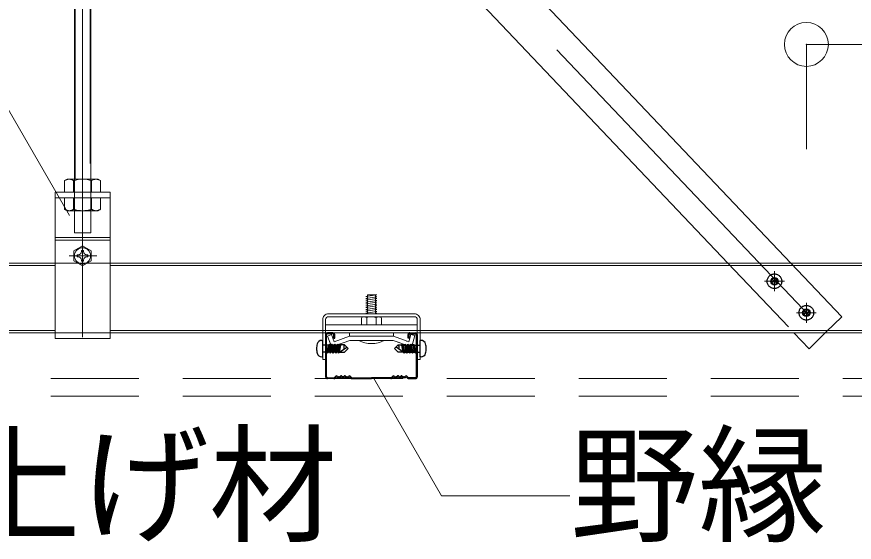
# Model space of a CAD drawing. Units: millimetres, scale not verified. Extents: x -7800 to 7800, y -5387 to 5300.
# Drawn here: x -6954.7 to -6497.8, y 574 to 860.7 of the extents above; entities that cross this region are included whole.
import ezdxf
from ezdxf.enums import TextEntityAlignment as Align

# ---------------------------------------------------------------- set-up
doc = ezdxf.new("R2010")
doc.units = ezdxf.units.MM
doc.header["$LTSCALE"] = 40
doc.header["$PDMODE"] = 32
doc.header["$PDSIZE"] = 24
for name, pattern in [('CHAIN1', [8, 5, -1, 1, -1]), ('DASHED1', [1.8, 1.2, -0.6]), ('DASHED2', [3, 2, -1]), ('DOUBLE_CHAIN2', [12.8, 9, -1, 0.6, -0.6, 0.6, -1])]:
    doc.linetypes.add(name, pattern=pattern)
for name, color, linetype, lineweight in [('7-0_中心線', 4, 'CHAIN1', 9), ('7-1_吊り材', 7, 'DASHED1', 18), ('7-2_野縁受け', 3, 'Continuous', 18), ('7-3_野縁', 2, 'Continuous', 25), ('7-4_ブレース・補強材', 4, 'Continuous', 9), ('7-5_寸法', 4, 'Continuous', 9), ('7-6_文字', 7, 'Continuous', 18), ('7-A_クリップ', 7, 'Continuous', 18), ('7-B_補強金具・金具・その他', 3, 'Continuous', 18), ('7-C_ビス・アンカーボルト・強調図形', 2, 'Continuous', 25), ('7-D_パネル', 4, 'Continuous', 9)]:
    doc.layers.add(name, color=color, linetype=linetype, lineweight=lineweight)
doc.styles.add('ＭＳ ゴシック', font='')
doc.styles.get('ＭＳ ゴシック').set_extended_font_data('MS Gothic')

msp = doc.modelspace()

# ---------------------------------------------------------------- linework, layer by layer
at = {"layer": '7-0_中心線'}
for p, q in [((-6918.73, 1205.88), (-6918.73, 682.8)), ((-6880.23, 1074.86), (-6513.47, 688.27)), ((-6926.02, 730.27), (-6910.91, 730.27)), ((-6541.29, 721.84), (-6541.29, 710.95)), ((-6546.73, 716.4), (-6535.84, 716.4)), ((-6523.9, 704.64), (-6523.9, 693.76)), ((-6529.35, 699.2), (-6518.46, 699.2))]:
    msp.add_line(p, q, dxfattribs=at)
at = {"layer": '7-1_吊り材', "linetype": 'DOUBLE_CHAIN2'}
for p, q in [((-6914.68, 1140.74), (-6914.68, 772.07)), ((-6922.78, 1113.62), (-6922.78, 772.07))]:
    msp.add_line(p, q, dxfattribs=at)
at = {"layer": '7-1_吊り材', "linetype": 'Continuous'}
for p, q in [((-6914.23, 1140.74), (-6914.23, 772.07)), ((-6923.23, 1113.62), (-6923.23, 772.07)), ((-6927.22, 772.07), (-6928.53, 771.31)), ((-6928.53, 765.07), (-6928.53, 771.31)), ((-6927.22, 772.07), (-6910.24, 772.07)), ((-6923.63, 765.07), (-6923.63, 771.31)), ((-6913.83, 765.07), (-6913.83, 771.31)), ((-6910.24, 772.07), (-6908.93, 771.31)), ((-6908.93, 765.07), (-6908.93, 771.31)), ((-6933.73, 685.07), (-6933.73, 765.07)), ((-6933.73, 765.07), (-6903.73, 765.07)), ((-6903.73, 765.07), (-6903.73, 685.07)), ((-6933.73, 740.27), (-6903.73, 740.27)), ((-6933.73, 738.89), (-6903.73, 738.89)), ((-6918.78, 735.77), (-6923.54, 733.02)), ((-6918.78, 735.77), (-6914.01, 733.02)), ((-6923.54, 733.02), (-6923.54, 727.52)), ((-6919.38, 733.21), (-6919.38, 732.65)), ((-6918.18, 733.21), (-6918.18, 732.65)), ((-6918.18, 733.21), (-6918.18, 732.39)), ((-6914.01, 733.02), (-6914.01, 727.52)), ((-6918.78, 724.77), (-6923.54, 727.52)), ((-6921.72, 730.87), (-6921.13, 730.87)), ((-6921.72, 729.67), (-6921.13, 729.67)), ((-6919.38, 727.33), (-6919.38, 727.89)), ((-6918.78, 724.77), (-6914.01, 727.52)), ((-6918.18, 727.33), (-6918.18, 728.15)), ((-6918.18, 727.33), (-6918.18, 727.89)), ((-6915.84, 730.87), (-6916.43, 730.87)), ((-6915.84, 729.67), (-6916.43, 729.67)), ((-6903.73, 685.07), (-6933.73, 685.07))]:
    msp.add_line(p, q, dxfattribs=at)
at = {"layer": '7-1_吊り材'}
for p, q in [((-6923.23, 772.07), (-6923.23, 742.82)), ((-6914.23, 772.07), (-6914.23, 742.82)), ((-6933.73, 761.87), (-6903.73, 761.87)), ((-6928.53, 761.87), (-6928.53, 755.63)), ((-6923.63, 761.87), (-6923.63, 755.63)), ((-6913.83, 761.87), (-6913.83, 755.63)), ((-6908.93, 761.87), (-6908.93, 755.63)), ((-6927.22, 754.87), (-6928.53, 755.63)), ((-6910.24, 754.87), (-6927.22, 754.87)), ((-6910.24, 754.87), (-6908.93, 755.63)), ((-6914.23, 742.82), (-6923.23, 742.82))]:
    msp.add_line(p, q, dxfattribs=at)
at = {"layer": '7-1_吊り材', "linetype": 'Continuous'}
msp.add_circle((-6918.78, 730.27), 4.4, dxfattribs=at)
for centre, radius, start, end in [((-6925.33, 765.3), 6.81, 96.3429, 118.0413), ((-6926.24, 767.19), 4.88, 57.5712, 88.0446), ((-6918.73, 755.85), 16.22, 72.412, 107.588), ((-6911.21, 767.19), 4.88, 91.9554, 122.4288), ((-6912.13, 765.3), 6.81, 61.9587, 83.6571), ((-6920.97, 732.47), 1.6, 264.363, 6.6734), ((-6918.78, 730.27), 3, 78.463, 101.537), ((-6916.58, 732.47), 1.6, 173.3265, 275.637), ((-6918.78, 730.27), 3, 168.463, 191.5133), ((-6920.97, 728.07), 1.6, 353.3265, 95.637), ((-6918.78, 730.27), 3, 258.463, 281.537), ((-6916.58, 728.07), 1.6, 84.363, 186.6735), ((-6918.78, 730.27), 3, 348.4867, 11.537)]:
    msp.add_arc(centre, radius, start, end, dxfattribs=at)
at = {"layer": '7-1_吊り材'}
for centre, radius, start, end in [((-6925.33, 761.64), 6.81, 241.9587, 263.6571), ((-6926.24, 759.75), 4.88, 271.9554, 302.4288), ((-6918.73, 771.09), 16.22, 252.412, 287.588), ((-6911.21, 759.75), 4.88, 237.5712, 268.0446), ((-6912.13, 761.64), 6.81, 276.3429, 298.0413)]:
    msp.add_arc(centre, radius, start, end, dxfattribs=at)
at = {"layer": '7-2_野縁受け'}
for p, q in [((-7223.98, 726.27), (-6933.73, 726.27)), ((-7223.98, 725.07), (-6933.73, 725.07)), ((-6903.73, 726.27), (-6033.73, 726.27)), ((-6903.73, 725.07), (-6033.73, 725.07)), ((-7223.98, 689.47), (-6933.73, 689.47)), ((-7223.98, 688.27), (-6933.73, 688.27)), ((-6903.73, 689.47), (-6779.33, 689.47)), ((-6903.73, 688.27), (-6779.33, 688.27)), ((-6742.83, 689.47), (-6485.28, 689.47)), ((-6742.83, 688.27), (-6487.36, 688.27))]:
    msp.add_line(p, q, dxfattribs=at)
at = {"layer": '7-2_野縁受け', "linetype": 'DASHED1'}
for p, q in [((-6933.73, 726.27), (-6903.73, 726.27)), ((-6903.73, 688.27), (-6933.73, 688.27)), ((-6786.14, 689.47), (-6736.17, 689.47)), ((-6786.14, 688.27), (-6736.17, 688.27))]:
    msp.add_line(p, q, dxfattribs=at)
at = {"layer": '7-3_野縁'}
for p, q in [((-6786.17, 687.27), (-6786.17, 664.31)), ((-6785.67, 664.29), (-6785.67, 687.27)), ((-6782.17, 688.27), (-6785.17, 688.27)), ((-6782.17, 687.77), (-6785.17, 687.77)), ((-6781.67, 685.27), (-6781.67, 687.27)), ((-6781.17, 685.27), (-6781.17, 687.27)), ((-6741.17, 685.27), (-6741.17, 687.27)), ((-6740.67, 685.27), (-6740.67, 687.27)), ((-6740.17, 688.27), (-6737.17, 688.27)), ((-6740.17, 687.77), (-6737.17, 687.77)), ((-6736.67, 664.29), (-6736.67, 687.27)), ((-6736.17, 687.27), (-6736.17, 664.31)), ((-6781.67, 685.27), (-6781.17, 685.27)), ((-6740.67, 685.27), (-6741.17, 685.27)), ((-6785.17, 663.77), (-6781.59, 663.77)), ((-6785.17, 663.77), (-6781.59, 663.77)), ((-6781.59, 663.27), (-6785.17, 663.27)), ((-6781.59, 663.27), (-6785.17, 663.27)), ((-6781.23, 663.92), (-6780.53, 664.62)), ((-6780.53, 664.62), (-6781.23, 663.92)), ((-6780.17, 664.27), (-6780.88, 663.56)), ((-6780.17, 664.27), (-6780.88, 663.56)), ((-6773.17, 664.27), (-6772.47, 663.56)), ((-6772.82, 664.62), (-6772.11, 663.92)), ((-6771.76, 663.77), (-6761.17, 663.77)), ((-6771.76, 663.27), (-6761.17, 663.27)), ((-6750.59, 663.77), (-6761.17, 663.77)), ((-6750.59, 663.27), (-6761.17, 663.27)), ((-6749.52, 664.62), (-6750.23, 663.92)), ((-6749.17, 664.27), (-6749.88, 663.56)), ((-6742.17, 664.27), (-6741.46, 663.56)), ((-6742.17, 664.27), (-6741.46, 663.56)), ((-6741.11, 663.92), (-6741.82, 664.62)), ((-6741.82, 664.62), (-6741.11, 663.92)), ((-6737.17, 663.77), (-6740.76, 663.77)), ((-6737.17, 663.77), (-6740.76, 663.77)), ((-6740.76, 663.27), (-6737.17, 663.27)), ((-6740.76, 663.27), (-6737.17, 663.27))]:
    msp.add_line(p, q, dxfattribs=at)
for centre, radius, start, end in [((-6785.17, 687.27), 1, 90.003, 180.003), ((-6785.17, 687.27), 0.5, 90.003, 180.003), ((-6782.17, 687.27), 1, 0.003, 90.003), ((-6782.17, 687.27), 0.5, 0.003, 90.003), ((-6740.17, 687.27), 1, 89.997, 179.997), ((-6740.17, 687.27), 0.5, 89.997, 179.997), ((-6737.17, 687.27), 1, 359.997, 89.997), ((-6737.17, 687.27), 0.5, 359.997, 89.997), ((-6785.17, 664.27), 1, 177.476, 270), ((-6785.17, 664.27), 1, 177.476, 270), ((-6785.17, 664.27), 0.5, 177.476, 270), ((-6785.17, 664.27), 0.5, 177.476, 270), ((-6781.59, 664.27), 0.5, 270, 315), ((-6781.59, 664.27), 0.5, 270, 315), ((-6781.59, 664.27), 1, 270, 315), ((-6781.59, 664.27), 1, 270, 315), ((-6780.17, 664.27), 0.5, 46.3972, 135), ((-6778.92, 665.58), 1.81, 226.3972, 313.6028), ((-6778.92, 665.58), 1.31, 226.3972, 313.6028), ((-6777.67, 664.27), 0.5, 36.8699, 133.6028), ((-6776.67, 665.02), 1.25, 216.8699, 323.1301), ((-6776.67, 665.02), 0.75, 216.8699, 323.1301), ((-6775.67, 664.27), 0.5, 36.8699, 143.1301), ((-6775.67, 664.27), 0.5, 46.3972, 143.1301), ((-6774.42, 665.58), 1.81, 226.3972, 313.6028), ((-6774.42, 665.58), 1.31, 226.3972, 313.6028), ((-6773.17, 664.27), 0.5, 45, 133.6028), ((-6771.76, 664.27), 1, 225, 270), ((-6771.76, 664.27), 0.5, 225, 270), ((-6750.59, 664.27), 0.5, 270, 315), ((-6750.59, 664.27), 1, 270, 315), ((-6749.17, 664.27), 0.5, 46.3972, 135), ((-6747.92, 665.58), 1.81, 226.3972, 313.6028), ((-6747.92, 665.58), 1.31, 226.3972, 313.6028), ((-6746.67, 664.27), 0.5, 36.8699, 143.1301), ((-6746.67, 664.27), 0.5, 36.8699, 133.6028), ((-6745.67, 665.02), 1.25, 216.8699, 323.1301), ((-6745.67, 665.02), 0.75, 216.8699, 323.1301), ((-6744.67, 664.27), 0.5, 46.3972, 143.1301), ((-6743.42, 665.58), 1.81, 226.3972, 313.6028), ((-6743.42, 665.58), 1.31, 226.3972, 313.6028), ((-6742.17, 664.27), 0.5, 45, 133.6028), ((-6740.76, 664.27), 1, 225, 270), ((-6740.76, 664.27), 1, 225, 270), ((-6740.76, 664.27), 0.5, 225, 270), ((-6740.76, 664.27), 0.5, 225, 270), ((-6737.17, 664.27), 1, 270, 2.524), ((-6737.17, 664.27), 1, 270, 2.524), ((-6737.17, 664.27), 0.5, 270, 2.524), ((-6737.17, 664.27), 0.5, 270, 2.524)]:
    msp.add_arc(centre, radius, start, end, dxfattribs=at)
at = {"layer": '7-4_ブレース・補強材'}
for p, q in [((-6884.82, 1061.53), (-6566.76, 726.27)), ((-6829.86, 1039.93), (-6532.3, 726.27)), ((-6530.71, 688.27), (-6522.41, 679.53)), ((-6522.41, 679.53), (-6513.02, 688.71))]:
    msp.add_line(p, q, dxfattribs=at)
at = {"layer": '7-4_ブレース・補強材', "linetype": 'DASHED1'}
for p, q in [((-6566.76, 726.27), (-6530.71, 688.27)), ((-6532.3, 726.27), (-6504.52, 697)), ((-6513.02, 688.71), (-6504.53, 697))]:
    msp.add_line(p, q, dxfattribs=at)
at = {"layer": '7-5_寸法'}
for q in [(-6523.9, 788.47), (-6413.55, 845.64)]:
    msp.add_line((-6523.9, 845.64), q, dxfattribs=at)
at = {"layer": '7-5_寸法', "color": 7}
msp.add_point((-6523.9, 845.64), dxfattribs=at)
at = {"layer": '7-6_文字'}
for p, q in [((-6925.95, 752.32), (-6981.65, 848.8)), ((-6760.09, 663.6), (-6722.93, 599.23)), ((-6652.85, 599.23), (-6722.93, 599.23))]:
    msp.add_line(p, q, dxfattribs=at)
at = {"layer": '7-A_クリップ'}
for p, q in [((-6758.14, 708.9), (-6764.14, 708.06)), ((-6763.39, 698.65), (-6763.39, 709.06)), ((-6763.39, 709.06), (-6758.89, 709.06)), ((-6758.14, 708.9), (-6758.89, 709.06)), ((-6758.89, 698.65), (-6758.89, 709.03)), ((-6758.14, 707.9), (-6758.89, 708.3)), ((-6764.14, 708.06), (-6763.39, 707.67)), ((-6758.14, 707.9), (-6764.14, 707.06)), ((-6764.14, 707.06), (-6763.39, 706.67)), ((-6758.14, 706.9), (-6758.89, 707.3)), ((-6758.14, 705.9), (-6758.89, 706.3)), ((-6758.14, 704.9), (-6758.89, 705.3)), ((-6758.14, 703.9), (-6758.89, 704.3)), ((-6758.14, 702.9), (-6758.89, 703.3)), ((-6758.14, 701.9), (-6758.89, 702.3)), ((-6758.14, 700.9), (-6758.89, 701.3)), ((-6758.14, 699.9), (-6758.89, 700.3)), ((-6758.14, 698.9), (-6758.89, 699.3)), ((-6766.64, 696.05), (-6766.64, 692.55)), ((-6765.97, 696.88), (-6766.44, 696.65)), ((-6765.97, 696.88), (-6766.44, 696.65)), ((-6765.64, 697.05), (-6756.64, 697.05)), ((-6765.28, 696.96), (-6763.64, 696.55)), ((-6765.28, 696.96), (-6763.64, 696.55)), ((-6763.64, 696.55), (-6763.64, 696.53)), ((-6763.64, 696.53), (-6763.64, 692.55)), ((-6758.14, 698.9), (-6759.95, 698.65)), ((-6758.92, 696.66), (-6758.64, 696.56)), ((-6757, 696.96), (-6758.64, 696.56)), ((-6757, 696.96), (-6758.64, 696.56)), ((-6756.31, 696.89), (-6755.85, 696.66)), ((-6756.31, 696.89), (-6755.85, 696.66)), ((-6755.64, 696.05), (-6755.64, 692.55)), ((-6786.14, 692.55), (-6786.14, 688.25)), ((-6786.14, 692.55), (-6736.17, 692.55)), ((-6766.64, 692.55), (-6755.64, 692.55)), ((-6786.14, 688.25), (-6736.17, 688.25)), ((-6782.93, 687.26), (-6785.1, 686.47)), ((-6783.9, 683.19), (-6785.1, 686.47)), ((-6783.7, 682.63), (-6785.1, 686.47)), ((-6781.5, 683.32), (-6782.93, 687.26)), ((-6773.13, 686.36), (-6781.5, 683.32)), ((-6773.13, 688.25), (-6773.13, 686.36)), ((-6773.13, 686.36), (-6761.14, 686.36)), ((-6749.15, 686.36), (-6761.14, 686.36)), ((-6749.15, 686.36), (-6761.14, 686.36)), ((-6749.15, 686.36), (-6761.14, 686.36)), ((-6749.15, 686.36), (-6741.75, 683.67)), ((-6749.13, 688.25), (-6749.13, 686.36)), ((-6738.54, 682.82), (-6737.48, 686.78)), ((-6780.73, 681.26), (-6773.03, 684.06)), ((-6754.14, 684.06), (-6768.14, 684.06)), ((-6761.14, 684.06), (-6752, 684.06)), ((-6761.14, 684.06), (-6751.41, 684.06)), ((-6761.14, 684.06), (-6749.93, 684.06)), ((-6751.65, 684.06), (-6749.93, 684.06)), ((-6751.16, 684.06), (-6749.25, 684.06)), ((-6746.01, 682.88), (-6749.25, 684.06)), ((-6741.55, 681.26), (-6746.75, 683.15)), ((-6742.04, 683.77), (-6740.79, 683.32))]:
    msp.add_line(p, q, dxfattribs=at)
for points in [[(-6758.14, 706.9), (-6764.14, 706.06), (-6763.39, 705.67)], [(-6758.14, 705.9), (-6764.14, 705.06), (-6763.39, 704.67)], [(-6758.14, 704.9), (-6764.14, 704.06), (-6763.39, 703.67)], [(-6758.14, 703.9), (-6764.14, 703.06), (-6763.39, 702.67)], [(-6758.14, 702.9), (-6764.14, 702.06), (-6763.39, 701.67)], [(-6758.14, 701.9), (-6764.14, 701.06), (-6763.39, 700.67)], [(-6758.14, 700.9), (-6764.14, 700.06), (-6763.39, 699.67)], [(-6758.14, 699.9), (-6764.14, 699.06), (-6763.39, 698.67)], [(-6758.92, 696.66), (-6758.64, 696.56), (-6758.64, 692.55)], [(-6781.5, 683.32), (-6782.93, 687.26), (-6785.1, 686.47)], [(-6740.79, 683.32), (-6739.7, 687.37), (-6737.48, 686.78)], [(-6761.14, 684.06), (-6772.36, 684.06), (-6773.03, 684.06)]]:
    msp.add_lwpolyline(points, dxfattribs=at)
for centre, radius, start, end in [((-6765.64, 696.05), 1, 90, 180), ((-6765.53, 695.99), 1, 75.942, 116.6021), ((-6765.53, 695.99), 1, 75.942, 116.6021), ((-6761.14, 690.55), 6.5, 70.0181, 112.6198), ((-6761.14, 690.55), 6.5, 70.0181, 112.6198), ((-6756.76, 695.99), 1, 63.7347, 103.8602), ((-6756.76, 695.99), 1, 63.7347, 103.8602), ((-6756.64, 696.05), 1, 0, 90), ((-6781.53, 683.42), 2.3, 200, 300), ((-6761.14, 698.06), 15.65, 243.4349, 296.565), ((-6740.76, 683.42), 2.3, 245, 345)]:
    msp.add_arc(centre, radius, start, end, dxfattribs=at)
at = {"layer": '7-B_補強金具・金具・その他'}
for p, q in [((-6787.77, 695.45), (-6787.77, 673.65)), ((-6786.17, 695.45), (-6786.17, 673.65)), ((-6737.77, 698.65), (-6784.57, 698.65)), ((-6737.77, 697.05), (-6784.57, 697.05)), ((-6734.57, 695.45), (-6734.57, 673.65)), ((-6787.77, 673.65), (-6786.17, 673.65))]:
    msp.add_line(p, q, dxfattribs=at)
msp.add_lwpolyline([(-6736.17, 695.45), (-6736.17, 673.65), (-6734.57, 673.65)], dxfattribs=at)
for centre, radius, start, end in [((-6784.57, 695.45), 3.2, 90, 180.0024), ((-6784.57, 695.45), 1.6, 90, 180.0024), ((-6737.77, 695.45), 3.2, 359.9988, 90), ((-6737.77, 695.45), 1.6, 359.9988, 90)]:
    msp.add_arc(centre, radius, start, end, dxfattribs=at)
at = {"layer": '7-C_ビス・アンカーボルト・強調図形'}
for p, q in [((-6788.27, 684.14), (-6787.77, 684.14)), ((-6787.77, 675.14), (-6787.77, 684.14)), ((-6784.83, 681.5), (-6785.65, 681.5)), ((-6784.81, 678.68), (-6784.12, 682.14)), ((-6784.63, 681.51), (-6784.81, 681.51)), ((-6784.81, 680.58), (-6784.63, 681.51)), ((-6784.62, 681.52), (-6784.12, 682.14)), ((-6784.61, 677.77), (-6783.86, 681.52)), ((-6783.86, 681.52), (-6784.12, 682.14)), ((-6783.11, 681.52), (-6783.86, 681.52)), ((-6783.6, 677.14), (-6782.6, 682.14)), ((-6782.34, 681.52), (-6782.6, 682.14)), ((-6781.59, 681.52), (-6782.34, 681.52)), ((-6782.09, 677.14), (-6781.09, 682.14)), ((-6780.83, 681.52), (-6781.09, 682.14)), ((-6780.08, 681.52), (-6780.83, 681.52)), ((-6780.57, 677.14), (-6779.57, 682.14)), ((-6779.31, 681.52), (-6779.57, 682.14)), ((-6778.56, 681.52), (-6779.31, 681.52)), ((-6779.06, 677.14), (-6778.06, 682.14)), ((-6777.8, 681.52), (-6778.06, 682.14)), ((-6744.55, 681.52), (-6744.29, 682.14)), ((-6743.29, 677.14), (-6744.29, 682.14)), ((-6743.78, 681.52), (-6743.03, 681.52)), ((-6743.03, 681.52), (-6742.78, 682.14)), ((-6741.78, 677.14), (-6742.78, 682.14)), ((-6742.27, 681.52), (-6741.52, 681.52)), ((-6741.52, 681.52), (-6741.26, 682.14)), ((-6740.26, 677.14), (-6741.26, 682.14)), ((-6740.75, 681.52), (-6740, 681.52)), ((-6740, 681.52), (-6739.75, 682.14)), ((-6738.75, 677.14), (-6739.75, 682.14)), ((-6739.24, 681.52), (-6738.49, 681.52)), ((-6738.49, 681.52), (-6738.23, 682.14)), ((-6737.74, 677.77), (-6738.49, 681.52)), ((-6737.54, 678.68), (-6738.23, 682.14)), ((-6737.72, 681.52), (-6738.23, 682.14)), ((-6737.72, 681.51), (-6737.53, 681.51)), ((-6737.53, 680.58), (-6737.72, 681.51)), ((-6737.52, 681.5), (-6736.7, 681.5)), ((-6734.57, 675.14), (-6734.57, 684.14)), ((-6734.07, 684.14), (-6734.57, 684.14)), ((-6784.83, 677.75), (-6785.65, 677.75)), ((-6785.39, 677.75), (-6784.83, 680.57)), ((-6785.13, 677.13), (-6785.39, 677.75)), ((-6785.13, 677.13), (-6784.83, 678.66)), ((-6785.13, 677.13), (-6784.83, 677.5)), ((-6783.86, 677.77), (-6784.81, 677.77)), ((-6784.81, 677.52), (-6784.61, 677.77)), ((-6783.6, 677.14), (-6783.86, 677.77)), ((-6780.83, 677.77), (-6781.58, 677.77)), ((-6780.57, 677.14), (-6780.83, 677.77)), ((-6779.31, 677.77), (-6780.06, 677.77)), ((-6779.06, 677.14), (-6779.31, 677.77)), ((-6778.55, 677.77), (-6774.63, 680.47)), ((-6743.8, 677.77), (-6747.72, 680.47)), ((-6743.29, 677.14), (-6743.03, 677.77)), ((-6743.03, 677.77), (-6742.28, 677.77)), ((-6741.78, 677.14), (-6741.52, 677.77)), ((-6741.52, 677.77), (-6740.77, 677.77)), ((-6738.75, 677.14), (-6738.49, 677.77)), ((-6738.49, 677.77), (-6737.54, 677.77)), ((-6737.54, 677.52), (-6737.74, 677.77)), ((-6736.96, 677.75), (-6737.52, 680.57)), ((-6737.21, 677.13), (-6737.52, 678.66)), ((-6737.52, 677.75), (-6736.7, 677.75)), ((-6737.21, 677.13), (-6737.52, 677.5)), ((-6737.21, 677.13), (-6736.96, 677.75)), ((-6788.27, 675.14), (-6787.77, 675.14)), ((-6734.07, 675.14), (-6734.57, 675.14))]:
    msp.add_line(p, q, dxfattribs=at)
at = {"layer": '7-C_ビス・アンカーボルト・強調図形', "linetype": 'DASHED2'}
for p, q in [((-6787.76, 681.51), (-6787.8, 681.51)), ((-6785.65, 681.5), (-6787.78, 681.5)), ((-6736.7, 681.5), (-6734.57, 681.5)), ((-6734.58, 681.51), (-6734.55, 681.51)), ((-6785.65, 677.75), (-6787.78, 677.75)), ((-6787.76, 677.76), (-6787.77, 677.76)), ((-6736.7, 677.75), (-6734.57, 677.75)), ((-6734.58, 677.76), (-6734.58, 677.76))]:
    msp.add_line(p, q, dxfattribs=at)
at = {"layer": '7-C_ビス・アンカーボルト・強調図形'}
for points in [[(-6783.86, 677.77), (-6783.11, 681.52), (-6782.6, 682.14)], [(-6783.6, 677.14), (-6783.09, 677.77), (-6782.34, 681.52)], [(-6782.34, 677.77), (-6781.59, 681.52), (-6781.09, 682.14)], [(-6782.09, 677.14), (-6781.58, 677.77), (-6780.83, 681.52)], [(-6780.83, 677.77), (-6780.08, 681.52), (-6779.57, 682.14)], [(-6780.57, 677.14), (-6780.06, 677.77), (-6779.31, 681.52)], [(-6779.31, 677.77), (-6778.56, 681.52), (-6778.06, 682.14)], [(-6779.06, 677.14), (-6778.55, 677.77), (-6777.8, 681.52)], [(-6778.65, 677.64), (-6775.8, 677.64), (-6773.8, 679.64), (-6775.8, 681.64), (-6777.85, 681.64)], [(-6743.7, 677.64), (-6746.55, 677.64), (-6748.55, 679.64), (-6746.55, 681.64), (-6744.5, 681.64)], [(-6743.29, 677.14), (-6743.8, 677.77), (-6744.55, 681.52)], [(-6743.03, 677.77), (-6743.78, 681.52), (-6744.29, 682.14)], [(-6741.78, 677.14), (-6742.28, 677.77), (-6743.03, 681.52)], [(-6741.52, 677.77), (-6742.27, 681.52), (-6742.78, 682.14)], [(-6740.26, 677.14), (-6740.77, 677.77), (-6741.52, 681.52)], [(-6740, 677.77), (-6740.75, 681.52), (-6741.26, 682.14)], [(-6738.75, 677.14), (-6739.25, 677.77), (-6740, 681.52)], [(-6738.49, 677.77), (-6739.24, 681.52), (-6739.75, 682.14)], [(-6782.09, 677.14), (-6782.34, 677.77), (-6783.09, 677.77)], [(-6740.26, 677.14), (-6740, 677.77), (-6739.25, 677.77)]]:
    msp.add_lwpolyline(points, dxfattribs=at)
at = {"layer": '7-C_ビス・アンカーボルト・強調図形', "linetype": 'DASHED1'}
for centre in [(-6541.29, 716.4), (-6523.9, 699.2)]:
    msp.add_circle(centre, 4, dxfattribs=at)
at = {"layer": '7-C_ビス・アンカーボルト・強調図形'}
for centre, radius in [((-6541.29, 716.4), 2.05), ((-6541.29, 716.4), 1.7), ((-6523.9, 699.2), 2.05), ((-6523.9, 699.2), 1.7)]:
    msp.add_circle(centre, radius, dxfattribs=at)
for centre, radius, start, end in [((-6543.14, 719.19), 3.35, 274.2468, 303.6215), ((-6543.39, 714.64), 2.74, 39.9399, 76.1287), ((-6539.43, 713.6), 3.35, 94.2467, 123.6215), ((-6539.19, 718.15), 2.74, 219.9398, 256.1286), ((-6525.76, 701.99), 3.35, 274.2468, 303.6215), ((-6526, 697.44), 2.74, 39.9399, 76.1287), ((-6522.05, 696.41), 3.35, 94.2467, 123.6215), ((-6521.81, 700.96), 2.74, 219.9398, 256.1286), ((-6780.45, 679.64), 10.62, 166.104, 180), ((-6788.27, 681.58), 2.56, 90, 166.104), ((-6774.63, 680.47), 1.66, 135, 214.5524), ((-6747.72, 680.47), 1.66, 325.4476, 45), ((-6734.07, 681.58), 2.56, 13.896, 90), ((-6741.9, 679.64), 10.62, 360, 13.896), ((-6780.45, 679.64), 10.62, 180, 193.8961), ((-6788.27, 677.71), 2.56, 193.8961, 270), ((-6734.07, 677.71), 2.56, 270, 346.1039), ((-6741.9, 679.64), 10.62, 346.1039, 0)]:
    msp.add_arc(centre, radius, start, end, dxfattribs=at)
at = {"layer": '7-D_パネル', "linetype": 'DASHED1'}
for p, q in [((-7223.98, 663.27), (-4912.47, 663.27)), ((-7223.98, 653.77), (-4912.47, 653.77))]:
    msp.add_line(p, q, dxfattribs=at)

# ---------------------------------------------------------------- texts
at = {"layer": '7-6_文字', "style": 'ＭＳ ゴシック'}
for s, p in [('仕上げ材', (-7059.75, 564.23)), ('野縁', (-6652.85, 564.23))]:
    msp.add_text(s, height=51.32, dxfattribs=at).set_placement(p, align=Align.BOTTOM_LEFT)

doc.saveas('drawing.dxf')
